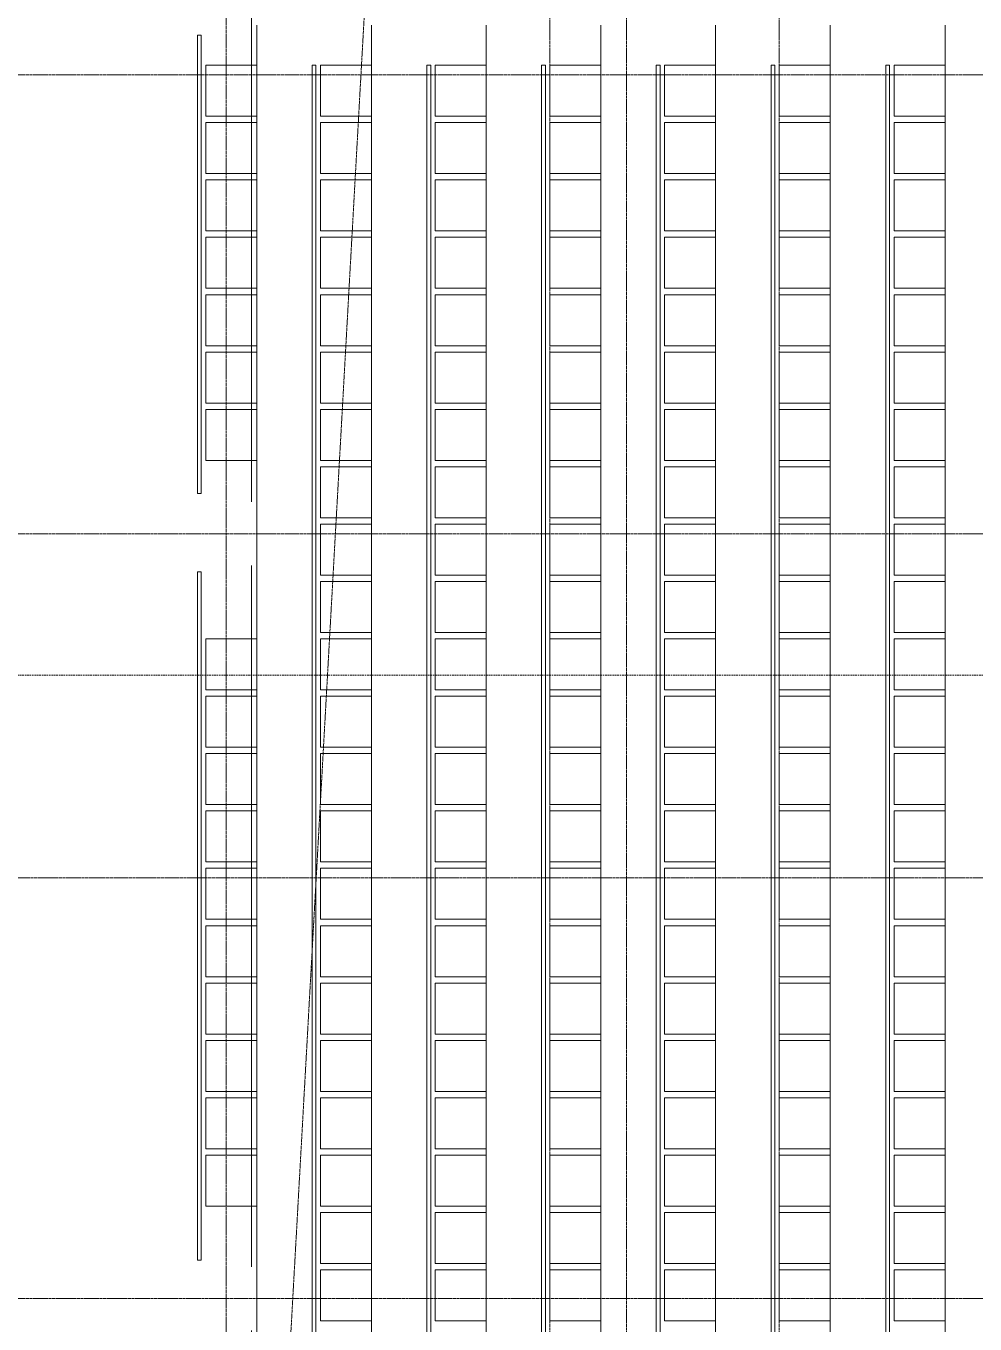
# Model space of a CAD drawing. Header units: millimetres. Extents: x -231292 to 573618, y -153144 to 564035.
# Drawn here: x -173385 to -165940, y 233895 to 244078 of the extents above; entities that cross this region are included whole.
import ezdxf

# ---------------------------------------------------------------- set-up
doc = ezdxf.new("R2010")
doc.units = ezdxf.units.MM
for name, pattern in [('CENTER2', [28.575, 19.05, -3.175, 3.175, -3.175]), ('DASHED', [19.05, 12.7, -6.35]), ('HIDDEN', [9.525, 6.35, -3.175])]:
    doc.linetypes.add(name, pattern=pattern)
for name, color, linetype, lineweight in [('АР_Мебель', 250, 'Continuous', 5), ('АР_Разрезы марка', 250, 'Continuous', 13), ('АР_Стены ЖБ', 250, 'Continuous', 35), ('ЛК_Открытая', 250, 'Continuous', 5), ('РД_Ограждения', 250, 'Continuous', 5), ('РД_Оси_100', 250, 'Continuous', 0)]:
    doc.layers.add(name, color=color, linetype=linetype, lineweight=lineweight)

# ---------------------------------------------------------------- blocks, each defined once
blk = doc.blocks.new('СОШ_2200_АР_ОСИ_М100_28.05.24')
at = {"layer": 'РД_Оси_100', "linetype": 'CENTER2'}
for p, q in [((49960, -6155), (49960, 139938.679)), ((-5954.958, 88500), (119910, 88500)), ((-5954.958, 84900), (119910, 84900)), ((119910, 82200), (-5954.958, 82200)), ((-5954.958, 78900), (119910, 78900))]:
    blk.add_line(p, q, dxfattribs=at)
for points in [[(52500, 139938.679), (52500, -5755), (52358.276, -6155)], [(53100, 139938.679), (53100, -5755), (52949.266, -6155)], [(54300, 139938.679), (54300, -6155)]]:
    blk.add_lwpolyline(points, dxfattribs=at)

msp = doc.modelspace()

# ---------------------------------------------------------------- linework, layer by layer
at = {"layer": 'АР_Мебель'}
for points in [[(-171974.956, 243370.168), (-171974.956, 243770.168), (-171574.956, 243770.168), (-171574.956, 243370.168)], [(-171074.956, 243370.168), (-171074.956, 243770.168), (-170674.956, 243770.168), (-170674.956, 243370.168)], [(-170174.956, 243370.168), (-170174.956, 243770.168), (-169774.956, 243770.168), (-169774.956, 243370.168)], [(-169274.956, 243370.168), (-169274.956, 243770.168), (-168874.956, 243770.168), (-168874.956, 243370.168)], [(-168374.956, 243370.168), (-168374.956, 243770.168), (-167974.956, 243770.168), (-167974.956, 243370.168)], [(-167474.956, 243370.168), (-167474.956, 243770.168), (-167074.956, 243770.168), (-167074.956, 243370.168)], [(-166574.956, 243370.168), (-166574.956, 243770.168), (-166174.956, 243770.168), (-166174.956, 243370.168)], [(-171974.956, 242920.168), (-171974.956, 243320.168), (-171574.956, 243320.168), (-171574.956, 242920.168)], [(-171074.956, 242920.168), (-171074.956, 243320.168), (-170674.956, 243320.168), (-170674.956, 242920.168)], [(-170174.956, 242920.168), (-170174.956, 243320.168), (-169774.956, 243320.168), (-169774.956, 242920.168)], [(-169274.956, 242920.168), (-169274.956, 243320.168), (-168874.956, 243320.168), (-168874.956, 242920.168)], [(-168374.956, 242920.168), (-168374.956, 243320.168), (-167974.956, 243320.168), (-167974.956, 242920.168)], [(-167474.956, 242920.168), (-167474.956, 243320.168), (-167074.956, 243320.168), (-167074.956, 242920.168)], [(-166574.956, 242920.168), (-166574.956, 243320.168), (-166174.956, 243320.168), (-166174.956, 242920.168)], [(-171974.956, 242470.168), (-171974.956, 242870.168), (-171574.956, 242870.168), (-171574.956, 242470.168)], [(-171074.956, 242470.168), (-171074.956, 242870.168), (-170674.956, 242870.168), (-170674.956, 242470.168)], [(-170174.956, 242470.168), (-170174.956, 242870.168), (-169774.956, 242870.168), (-169774.956, 242470.168)], [(-169274.956, 242470.168), (-169274.956, 242870.168), (-168874.956, 242870.168), (-168874.956, 242470.168)], [(-168374.956, 242470.168), (-168374.956, 242870.168), (-167974.956, 242870.168), (-167974.956, 242470.168)], [(-167474.956, 242470.168), (-167474.956, 242870.168), (-167074.956, 242870.168), (-167074.956, 242470.168)], [(-166574.956, 242470.168), (-166574.956, 242870.168), (-166174.956, 242870.168), (-166174.956, 242470.168)], [(-171974.956, 242020.168), (-171974.956, 242420.168), (-171574.956, 242420.168), (-171574.956, 242020.168)], [(-171074.956, 242020.168), (-171074.956, 242420.168), (-170674.956, 242420.168), (-170674.956, 242020.168)], [(-170174.956, 242020.168), (-170174.956, 242420.168), (-169774.956, 242420.168), (-169774.956, 242020.168)], [(-169274.956, 242020.168), (-169274.956, 242420.168), (-168874.956, 242420.168), (-168874.956, 242020.168)], [(-168374.956, 242020.168), (-168374.956, 242420.168), (-167974.956, 242420.168), (-167974.956, 242020.168)], [(-167474.956, 242020.168), (-167474.956, 242420.168), (-167074.956, 242420.168), (-167074.956, 242020.168)], [(-166574.956, 242020.168), (-166574.956, 242420.168), (-166174.956, 242420.168), (-166174.956, 242020.168)], [(-171974.956, 241570.168), (-171974.956, 241970.168), (-171574.956, 241970.168), (-171574.956, 241570.168)], [(-171074.956, 241570.168), (-171074.956, 241970.168), (-170674.956, 241970.168), (-170674.956, 241570.168)], [(-170174.956, 241570.168), (-170174.956, 241970.168), (-169774.956, 241970.168), (-169774.956, 241570.168)], [(-169274.956, 241570.168), (-169274.956, 241970.168), (-168874.956, 241970.168), (-168874.956, 241570.168)], [(-168374.956, 241570.168), (-168374.956, 241970.168), (-167974.956, 241970.168), (-167974.956, 241570.168)], [(-167474.956, 241570.168), (-167474.956, 241970.168), (-167074.956, 241970.168), (-167074.956, 241570.168)], [(-166574.956, 241570.168), (-166574.956, 241970.168), (-166174.956, 241970.168), (-166174.956, 241570.168)], [(-171974.956, 241120.168), (-171974.956, 241520.168), (-171574.956, 241520.168), (-171574.956, 241120.168)], [(-171074.956, 241120.168), (-171074.956, 241520.168), (-170674.956, 241520.168), (-170674.956, 241120.168)], [(-170174.956, 241120.168), (-170174.956, 241520.168), (-169774.956, 241520.168), (-169774.956, 241120.168)], [(-169274.956, 241120.168), (-169274.956, 241520.168), (-168874.956, 241520.168), (-168874.956, 241120.168)], [(-168374.956, 241120.168), (-168374.956, 241520.168), (-167974.956, 241520.168), (-167974.956, 241120.168)], [(-167474.956, 241120.168), (-167474.956, 241520.168), (-167074.956, 241520.168), (-167074.956, 241120.168)], [(-166574.956, 241120.168), (-166574.956, 241520.168), (-166174.956, 241520.168), (-166174.956, 241120.168)], [(-171974.956, 240670.168), (-171974.956, 241070.168), (-171574.956, 241070.168), (-171574.956, 240670.168)], [(-171074.956, 240670.168), (-171074.956, 241070.168), (-170674.956, 241070.168), (-170674.956, 240670.168)], [(-170174.956, 240670.168), (-170174.956, 241070.168), (-169774.956, 241070.168), (-169774.956, 240670.168)], [(-169274.956, 240670.168), (-169274.956, 241070.168), (-168874.956, 241070.168), (-168874.956, 240670.168)], [(-168374.956, 240670.168), (-168374.956, 241070.168), (-167974.956, 241070.168), (-167974.956, 240670.168)], [(-167474.956, 240670.168), (-167474.956, 241070.168), (-167074.956, 241070.168), (-167074.956, 240670.168)], [(-166574.956, 240670.168), (-166574.956, 241070.168), (-166174.956, 241070.168), (-166174.956, 240670.168)], [(-171074.956, 240220.168), (-171074.956, 240620.168), (-170674.956, 240620.168), (-170674.956, 240220.168)], [(-170174.956, 240220.168), (-170174.956, 240620.168), (-169774.956, 240620.168), (-169774.956, 240220.168)], [(-169274.956, 240220.168), (-169274.956, 240620.168), (-168874.956, 240620.168), (-168874.956, 240220.168)], [(-168374.956, 240220.168), (-168374.956, 240620.168), (-167974.956, 240620.168), (-167974.956, 240220.168)], [(-167474.956, 240220.168), (-167474.956, 240620.168), (-167074.956, 240620.168), (-167074.956, 240220.168)], [(-166574.956, 240220.168), (-166574.956, 240620.168), (-166174.956, 240620.168), (-166174.956, 240220.168)], [(-171074.956, 239770.168), (-171074.956, 240170.168), (-170674.956, 240170.168), (-170674.956, 239770.168)], [(-170174.956, 239770.168), (-170174.956, 240170.168), (-169774.956, 240170.168), (-169774.956, 239770.168)], [(-169274.956, 239770.168), (-169274.956, 240170.168), (-168874.956, 240170.168), (-168874.956, 239770.168)], [(-168374.956, 239770.168), (-168374.956, 240170.168), (-167974.956, 240170.168), (-167974.956, 239770.168)], [(-167474.956, 239770.168), (-167474.956, 240170.168), (-167074.956, 240170.168), (-167074.956, 239770.168)], [(-166574.956, 239770.168), (-166574.956, 240170.168), (-166174.956, 240170.168), (-166174.956, 239770.168)], [(-171074.956, 239320.168), (-171074.956, 239720.168), (-170674.956, 239720.168), (-170674.956, 239320.168)], [(-170174.956, 239320.168), (-170174.956, 239720.168), (-169774.956, 239720.168), (-169774.956, 239320.168)], [(-169274.956, 239320.168), (-169274.956, 239720.168), (-168874.956, 239720.168), (-168874.956, 239320.168)], [(-168374.956, 239320.168), (-168374.956, 239720.168), (-167974.956, 239720.168), (-167974.956, 239320.168)], [(-167474.956, 239320.168), (-167474.956, 239720.168), (-167074.956, 239720.168), (-167074.956, 239320.168)], [(-166574.956, 239320.168), (-166574.956, 239720.168), (-166174.956, 239720.168), (-166174.956, 239320.168)], [(-171974.956, 238870.168), (-171974.956, 239270.168), (-171574.956, 239270.168), (-171574.956, 238870.168)], [(-171074.956, 238870.168), (-171074.956, 239270.168), (-170674.956, 239270.168), (-170674.956, 238870.168)], [(-170174.956, 238870.168), (-170174.956, 239270.168), (-169774.956, 239270.168), (-169774.956, 238870.168)], [(-169274.956, 238870.168), (-169274.956, 239270.168), (-168874.956, 239270.168), (-168874.956, 238870.168)], [(-168374.956, 238870.168), (-168374.956, 239270.168), (-167974.956, 239270.168), (-167974.956, 238870.168)], [(-167474.956, 238870.168), (-167474.956, 239270.168), (-167074.956, 239270.168), (-167074.956, 238870.168)], [(-166574.956, 238870.168), (-166574.956, 239270.168), (-166174.956, 239270.168), (-166174.956, 238870.168)], [(-171974.956, 238420.168), (-171974.956, 238820.168), (-171574.956, 238820.168), (-171574.956, 238420.168)], [(-171074.956, 238420.168), (-171074.956, 238820.168), (-170674.956, 238820.168), (-170674.956, 238420.168)], [(-170174.956, 238420.168), (-170174.956, 238820.168), (-169774.956, 238820.168), (-169774.956, 238420.168)], [(-169274.956, 238420.168), (-169274.956, 238820.168), (-168874.956, 238820.168), (-168874.956, 238420.168)], [(-168374.956, 238420.168), (-168374.956, 238820.168), (-167974.956, 238820.168), (-167974.956, 238420.168)], [(-167474.956, 238420.168), (-167474.956, 238820.168), (-167074.956, 238820.168), (-167074.956, 238420.168)], [(-166574.956, 238420.168), (-166574.956, 238820.168), (-166174.956, 238820.168), (-166174.956, 238420.168)], [(-171974.956, 237970.168), (-171974.956, 238370.168), (-171574.956, 238370.168), (-171574.956, 237970.168)], [(-171074.956, 237970.168), (-171074.956, 238370.168), (-170674.956, 238370.168), (-170674.956, 237970.168)], [(-170174.956, 237970.168), (-170174.956, 238370.168), (-169774.956, 238370.168), (-169774.956, 237970.168)], [(-169274.956, 237970.168), (-169274.956, 238370.168), (-168874.956, 238370.168), (-168874.956, 237970.168)], [(-168374.956, 237970.168), (-168374.956, 238370.168), (-167974.956, 238370.168), (-167974.956, 237970.168)], [(-167474.956, 237970.168), (-167474.956, 238370.168), (-167074.956, 238370.168), (-167074.956, 237970.168)], [(-166574.956, 237970.168), (-166574.956, 238370.168), (-166174.956, 238370.168), (-166174.956, 237970.168)], [(-171974.956, 237520.168), (-171974.956, 237920.168), (-171574.956, 237920.168), (-171574.956, 237520.168)], [(-171074.956, 237520.168), (-171074.956, 237920.168), (-170674.956, 237920.168), (-170674.956, 237520.168)], [(-170174.956, 237520.168), (-170174.956, 237920.168), (-169774.956, 237920.168), (-169774.956, 237520.168)], [(-169274.956, 237520.168), (-169274.956, 237920.168), (-168874.956, 237920.168), (-168874.956, 237520.168)], [(-168374.956, 237520.168), (-168374.956, 237920.168), (-167974.956, 237920.168), (-167974.956, 237520.168)], [(-167474.956, 237520.168), (-167474.956, 237920.168), (-167074.956, 237920.168), (-167074.956, 237520.168)], [(-166574.956, 237520.168), (-166574.956, 237920.168), (-166174.956, 237920.168), (-166174.956, 237520.168)], [(-171974.956, 237070.168), (-171974.956, 237470.168), (-171574.956, 237470.168), (-171574.956, 237070.168)], [(-171074.956, 237070.168), (-171074.956, 237470.168), (-170674.956, 237470.168), (-170674.956, 237070.168)], [(-170174.956, 237070.168), (-170174.956, 237470.168), (-169774.956, 237470.168), (-169774.956, 237070.168)], [(-169274.956, 237070.168), (-169274.956, 237470.168), (-168874.956, 237470.168), (-168874.956, 237070.168)], [(-168374.956, 237070.168), (-168374.956, 237470.168), (-167974.956, 237470.168), (-167974.956, 237070.168)], [(-167474.956, 237070.168), (-167474.956, 237470.168), (-167074.956, 237470.168), (-167074.956, 237070.168)], [(-166574.956, 237070.168), (-166574.956, 237470.168), (-166174.956, 237470.168), (-166174.956, 237070.168)], [(-171974.956, 236620.168), (-171974.956, 237020.168), (-171574.956, 237020.168), (-171574.956, 236620.168)], [(-171074.956, 236620.168), (-171074.956, 237020.168), (-170674.956, 237020.168), (-170674.956, 236620.168)], [(-170174.956, 236620.168), (-170174.956, 237020.168), (-169774.956, 237020.168), (-169774.956, 236620.168)], [(-169274.956, 236620.168), (-169274.956, 237020.168), (-168874.956, 237020.168), (-168874.956, 236620.168)], [(-168374.956, 236620.168), (-168374.956, 237020.168), (-167974.956, 237020.168), (-167974.956, 236620.168)], [(-167474.956, 236620.168), (-167474.956, 237020.168), (-167074.956, 237020.168), (-167074.956, 236620.168)], [(-166574.956, 236620.168), (-166574.956, 237020.168), (-166174.956, 237020.168), (-166174.956, 236620.168)], [(-171974.956, 236170.168), (-171974.956, 236570.168), (-171574.956, 236570.168), (-171574.956, 236170.168)], [(-171074.956, 236170.168), (-171074.956, 236570.168), (-170674.956, 236570.168), (-170674.956, 236170.168)], [(-170174.956, 236170.168), (-170174.956, 236570.168), (-169774.956, 236570.168), (-169774.956, 236170.168)], [(-169274.956, 236170.168), (-169274.956, 236570.168), (-168874.956, 236570.168), (-168874.956, 236170.168)], [(-168374.956, 236170.168), (-168374.956, 236570.168), (-167974.956, 236570.168), (-167974.956, 236170.168)], [(-167474.956, 236170.168), (-167474.956, 236570.168), (-167074.956, 236570.168), (-167074.956, 236170.168)], [(-166574.956, 236170.168), (-166574.956, 236570.168), (-166174.956, 236570.168), (-166174.956, 236170.168)], [(-171974.956, 235720.168), (-171974.956, 236120.168), (-171574.956, 236120.168), (-171574.956, 235720.168)], [(-171074.956, 235720.168), (-171074.956, 236120.168), (-170674.956, 236120.168), (-170674.956, 235720.168)], [(-170174.956, 235720.168), (-170174.956, 236120.168), (-169774.956, 236120.168), (-169774.956, 235720.168)], [(-169274.956, 235720.168), (-169274.956, 236120.168), (-168874.956, 236120.168), (-168874.956, 235720.168)], [(-168374.956, 235720.168), (-168374.956, 236120.168), (-167974.956, 236120.168), (-167974.956, 235720.168)], [(-167474.956, 235720.168), (-167474.956, 236120.168), (-167074.956, 236120.168), (-167074.956, 235720.168)], [(-166574.956, 235720.168), (-166574.956, 236120.168), (-166174.956, 236120.168), (-166174.956, 235720.168)], [(-171974.956, 235270.168), (-171974.956, 235670.168), (-171574.956, 235670.168), (-171574.956, 235270.168)], [(-171074.956, 235270.168), (-171074.956, 235670.168), (-170674.956, 235670.168), (-170674.956, 235270.168)], [(-170174.956, 235270.168), (-170174.956, 235670.168), (-169774.956, 235670.168), (-169774.956, 235270.168)], [(-169274.956, 235270.168), (-169274.956, 235670.168), (-168874.956, 235670.168), (-168874.956, 235270.168)], [(-168374.956, 235270.168), (-168374.956, 235670.168), (-167974.956, 235670.168), (-167974.956, 235270.168)], [(-167474.956, 235270.168), (-167474.956, 235670.168), (-167074.956, 235670.168), (-167074.956, 235270.168)], [(-166574.956, 235270.168), (-166574.956, 235670.168), (-166174.956, 235670.168), (-166174.956, 235270.168)], [(-171974.956, 234820.168), (-171974.956, 235220.168), (-171574.956, 235220.168), (-171574.956, 234820.168)], [(-171074.956, 234820.168), (-171074.956, 235220.168), (-170674.956, 235220.168), (-170674.956, 234820.168)], [(-170174.956, 234820.168), (-170174.956, 235220.168), (-169774.956, 235220.168), (-169774.956, 234820.168)], [(-169274.956, 234820.168), (-169274.956, 235220.168), (-168874.956, 235220.168), (-168874.956, 234820.168)], [(-168374.956, 234820.168), (-168374.956, 235220.168), (-167974.956, 235220.168), (-167974.956, 234820.168)], [(-167474.956, 234820.168), (-167474.956, 235220.168), (-167074.956, 235220.168), (-167074.956, 234820.168)], [(-166574.956, 234820.168), (-166574.956, 235220.168), (-166174.956, 235220.168), (-166174.956, 234820.168)], [(-171074.956, 234370.168), (-171074.956, 234770.168), (-170674.956, 234770.168), (-170674.956, 234370.168)], [(-170174.956, 234370.168), (-170174.956, 234770.168), (-169774.956, 234770.168), (-169774.956, 234370.168)], [(-169274.956, 234370.168), (-169274.956, 234770.168), (-168874.956, 234770.168), (-168874.956, 234370.168)], [(-168374.956, 234370.168), (-168374.956, 234770.168), (-167974.956, 234770.168), (-167974.956, 234370.168)], [(-167474.956, 234370.168), (-167474.956, 234770.168), (-167074.956, 234770.168), (-167074.956, 234370.168)], [(-166574.956, 234370.168), (-166574.956, 234770.168), (-166174.956, 234770.168), (-166174.956, 234370.168)], [(-171074.956, 233920.168), (-171074.956, 234320.168), (-170674.956, 234320.168), (-170674.956, 233920.168)], [(-170174.956, 233920.168), (-170174.956, 234320.168), (-169774.956, 234320.168), (-169774.956, 233920.168)], [(-169274.956, 233920.168), (-169274.956, 234320.168), (-168874.956, 234320.168), (-168874.956, 233920.168)], [(-168374.956, 233920.168), (-168374.956, 234320.168), (-167974.956, 234320.168), (-167974.956, 233920.168)], [(-167474.956, 233920.168), (-167474.956, 234320.168), (-167074.956, 234320.168), (-167074.956, 233920.168)], [(-166574.956, 233920.168), (-166574.956, 234320.168), (-166174.956, 234320.168), (-166174.956, 233920.168)]]:
    msp.add_lwpolyline(points, close=True, dxfattribs=at)
at = {"layer": 'АР_Разрезы марка', "linetype": 'DASHED', "lineweight": 0}
msp.add_line((-103430.135, 238984.637), (-224293.848, 238984.637), dxfattribs=at)
at = {"layer": 'АР_Стены ЖБ', "linetype": 'HIDDEN', "lineweight": 0}
msp.add_lwpolyline([(-171614.955, 233845.168), (-171614.956, 228295.168), (-170716.091, 244426.438), (-156324.959, 245745.167)], dxfattribs=at)
at = {"layer": 'АР_Стены ЖБ', "lineweight": 9}
for points in [[(-171614.955, 245745.167), (-171614.955, 240345.168)], [(-171614.955, 239845.168), (-171614.955, 234345.168)]]:
    msp.add_lwpolyline(points, dxfattribs=at)
at = {"layer": 'ЛК_Открытая'}
for p, q in [((-170674.956, 229955.168), (-170674.956, 244085.167)), ((-169774.956, 229955.168), (-169774.956, 244085.167)), ((-168874.956, 229955.168), (-168874.956, 244085.167)), ((-167974.956, 229955.168), (-167974.956, 244085.167)), ((-167074.956, 229955.168), (-167074.956, 244085.167)), ((-166174.956, 229955.168), (-166174.956, 244085.167))]:
    msp.add_line(p, q, dxfattribs=at)
msp.add_lwpolyline([(-171574.956, 229955.168), (-171574.956, 244085.167)], dxfattribs=at)
at = {"layer": 'РД_Ограждения'}
for points in [[(-172039.956, 244005.168), (-172039.956, 240410.168), (-172009.956, 240410.168), (-172009.956, 244005.168)], [(-171139.956, 230270.167), (-171139.956, 243770.167), (-171109.956, 243770.167), (-171109.956, 230270.167)], [(-170239.956, 230270.167), (-170239.956, 243770.167), (-170209.956, 243770.167), (-170209.956, 230270.167)], [(-169339.956, 230270.167), (-169339.956, 243770.167), (-169309.956, 243770.167), (-169309.956, 230270.167)], [(-168439.956, 230270.167), (-168439.956, 243770.167), (-168409.956, 243770.167), (-168409.956, 230270.167)], [(-167539.956, 230270.167), (-167539.956, 243770.167), (-167509.956, 243770.167), (-167509.956, 230270.167)], [(-166639.956, 230270.167), (-166639.956, 243770.167), (-166609.956, 243770.167), (-166609.956, 230270.167)], [(-172039.956, 239795.168), (-172039.956, 234395.168), (-172009.956, 234395.168), (-172009.956, 239795.168)]]:
    msp.add_lwpolyline(points, close=True, dxfattribs=at)

# ---------------------------------------------------------------- block references
at = {"layer": 'РД_Оси_100'}
msp.add_blockref('СОШ_2200_АР_ОСИ_М100_28.05.24', (-221774.956, 155195.168), dxfattribs=at)

doc.saveas('drawing.dxf')
